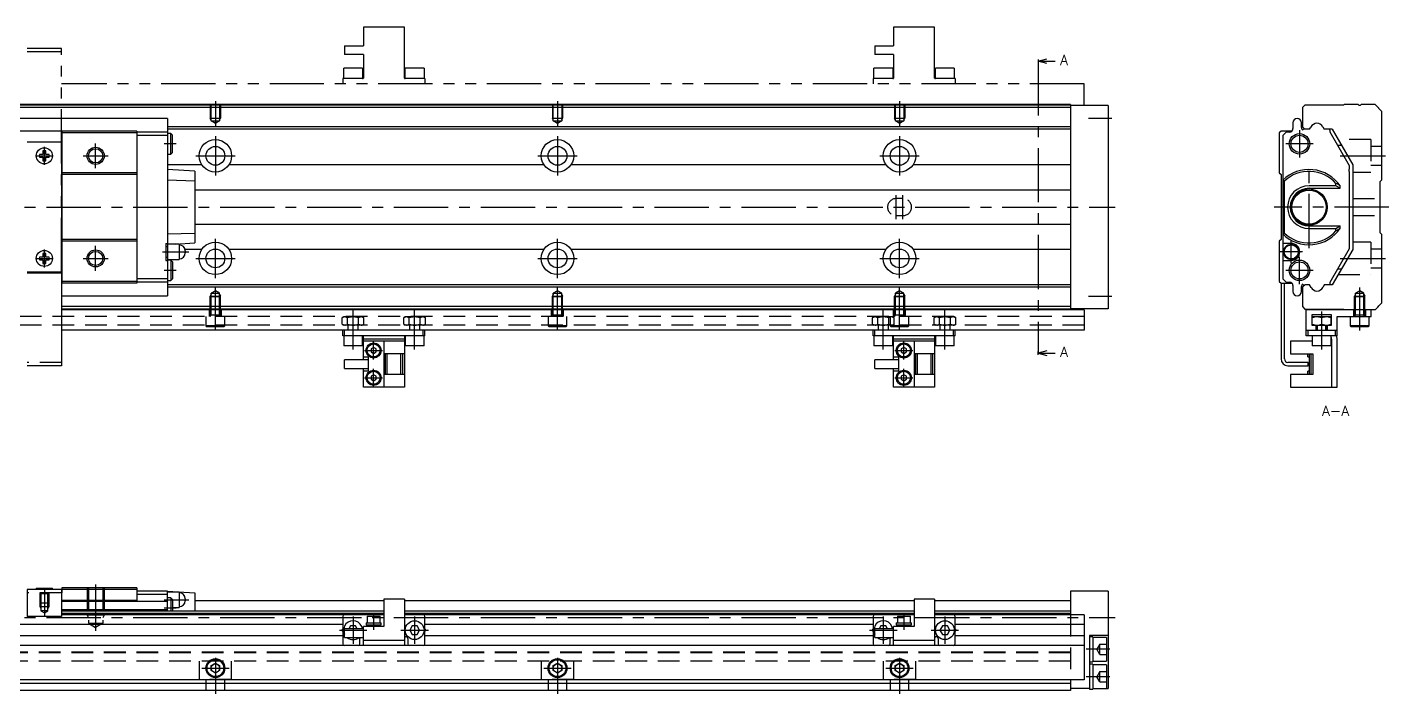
# Model space of a CAD drawing. Extents: x -2 to 644, y -8 to 204.
# Drawn here: x 246.4 to 644.4, y 9 to 203.9 of the extents above; entities that cross this region are included whole.
import ezdxf

# ---------------------------------------------------------------- set-up
doc = ezdxf.new("R2010")
doc.units = 0
doc.header["$LTSCALE"] = 0.5
for name, pattern in [('CENTER', [50.8, 31.75, -6.35, 6.35, -6.35]), ('DASHED', [19.05, 12.7, -6.35]), ('PHANTOM', [63.5, 31.75, -6.35, 6.35, -6.35, 6.35, -6.35])]:
    doc.linetypes.add(name, pattern=pattern)
for name, color, linetype in [('MSM_CENTER', 1, 'CENTER'), ('MSM_CONTINUOUS', 7, 'CONTINUOUS'), ('MSM_DASHED', 4, 'DASHED'), ('MSM_IMAGINARY', 6, 'PHANTOM'), ('MSM_NARROW', 5, 'CONTINUOUS'), ('MSM_PART_NUMBER', 7, 'CONTINUOUS')]:
    doc.layers.add(name, color=color, linetype=linetype)
doc.styles.get("Standard").update_dxf_attribs({"font": 'txt.shx', "height": 3, "bigfont": 'bigfont.shx'})

msp = doc.modelspace()

# ---------------------------------------------------------------- linework, layer by layer
at = {"layer": 'MSM_CENTER'}
for p, q in [((541.92, 193.98), (541.92, 108.62)), ((301.4, 182.3), (301.4, 174.79)), ((401.4, 182.3), (401.4, 174.79)), ((501.4, 182.3), (501.4, 174.79)), ((556.65, 177.3), (563.4, 177.3)), ((301.4, 172.05), (301.4, 160.55)), ((401.4, 172.05), (401.4, 160.55)), ((501.4, 172.05), (501.4, 160.55)), ((618.3, 173.8), (618.3, 165.8)), ((251.4, 163.68), (251.4, 168.93)), ((266.4, 162.68), (266.4, 169.93)), ((289.9, 169.8), (286.4, 169.8)), ((622.3, 169.8), (614.3, 169.8)), ((248.77, 166.3), (254.02, 166.3)), ((262.77, 166.3), (270.02, 166.3)), ((295.65, 166.3), (307.15, 166.3)), ((395.65, 166.3), (407.15, 166.3)), ((495.65, 166.3), (507.15, 166.3)), ((621.1, 139.3), (621.1, 163.3)), ((630.22, 166.3), (643.4, 166.3)), ((-2, 151.3), (564.4, 151.3)), ((500.4, 147.8), (500.4, 154.8)), ((502.4, 147.8), (502.4, 154.8)), ((644.4, 151.3), (610.9, 151.3)), ((266.4, 132.68), (266.4, 139.93)), ((301.4, 130.55), (301.4, 142.05)), ((401.4, 130.55), (401.4, 142.05)), ((501.4, 130.55), (501.4, 142.05)), ((615.9, 134.95), (615.9, 141.45)), ((248.77, 136.3), (254.02, 136.3)), ((251.4, 133.68), (251.4, 138.93)), ((262.77, 136.3), (270.02, 136.3)), ((285.9, 138.2), (293.6, 138.2)), ((295.65, 136.3), (307.15, 136.3)), ((395.65, 136.3), (407.15, 136.3)), ((495.65, 136.3), (507.15, 136.3)), ((619.15, 138.2), (612.65, 138.2)), ((618.3, 128.8), (618.3, 136.8)), ((630.22, 136.3), (643.4, 136.3)), ((289.9, 132.8), (286.4, 132.8)), ((622.3, 132.8), (614.3, 132.8)), ((301.4, 115.25), (301.4, 127.81)), ((401.4, 115.25), (401.4, 127.81)), ((501.4, 115.25), (501.4, 127.81)), ((635.9, 115.25), (635.9, 127.81)), ((556.65, 125.3), (563.4, 125.3)), ((341.65, 109.7), (341.65, 121.05)), ((359.65, 109.7), (359.65, 121.05)), ((496.65, 109.7), (496.65, 121.05)), ((514.65, 109.7), (514.65, 121.05)), ((624.8, 109.7), (624.8, 120.8)), ((347.65, 106.78), (347.65, 112.03)), ((502.65, 106.78), (502.65, 112.03)), ((345.02, 109.4), (350.27, 109.4)), ((500.02, 109.4), (505.27, 109.4)), ((347.65, 98.78), (347.65, 104.03)), ((502.65, 98.78), (502.65, 104.03)), ((345.02, 101.4), (350.27, 101.4)), ((500.02, 101.4), (505.27, 101.4)), ((266.4, 41), (266.4, 27.41)), ((251.4, 39.5), (251.4, 31.69)), ((286.4, 36.5), (293.6, 36.5)), ((286.4, 34.1), (289.9, 34.1)), ((347.65, 32.7), (347.65, 27.7)), ((502.65, 32.7), (502.65, 27.7)), ((-2, 31.3), (564.4, 31.3)), ((341.65, 31.6), (341.65, 23.6)), ((359.65, 31.6), (359.65, 23.6)), ((496.65, 31.6), (496.65, 23.6)), ((514.65, 31.6), (514.65, 23.6)), ((337.65, 27.6), (345.65, 27.6)), ((355.65, 27.6), (363.65, 27.6)), ((492.65, 27.6), (500.65, 27.6)), ((510.65, 27.6), (518.65, 27.6)), ((562.9, 22), (555.9, 22)), ((297.4, 16.5), (305.4, 16.5)), ((301.4, 19.5), (301.4, 9)), ((397.4, 16.5), (405.4, 16.5)), ((401.4, 19.5), (401.4, 9)), ((497.4, 16.5), (505.4, 16.5)), ((501.4, 19.5), (501.4, 9)), ((562.9, 14), (555.9, 14))]:
    msp.add_line(p, q, dxfattribs=at)
at = {"layer": 'MSM_CONTINUOUS'}
for p, q in [((541.92, 193.98), (544.42, 194.65)), ((541.92, 194.48), (541.92, 193.48)), ((544.42, 193.31), (541.92, 193.98)), ((541.92, 193.98), (546.92, 193.98)), ((551.4, 181.3), (151.4, 181.3)), ((551.4, 181.1), (151.4, 181.1)), ((551.4, 180.4), (151.4, 180.4)), ((551.4, 181.3), (551.4, 121.3)), ((562.4, 181), (551.4, 181)), ((562.4, 181), (562.4, 121.6)), ((619.9, 181.1), (619.2, 180.4)), ((619.2, 180.4), (619.2, 174.75)), ((631.2, 181.1), (619.9, 181.1)), ((631.4, 181.3), (631.2, 181.1)), ((635.5, 181.3), (631.4, 181.3)), ((640.4, 181.3), (636.3, 181.3)), ((642.4, 179.3), (640.4, 181.3)), ((642.4, 159.3), (642.4, 179.3)), ((287.4, 177.2), (215.4, 177.2)), ((287.4, 177.2), (287.4, 125.4)), ((616.4, 175.95), (616.4, 174.25)), ((618.9, 174.55), (618.9, 175.95)), ((278.4, 173.55), (224.4, 173.55)), ((256.5, 173.55), (256.5, 129.05)), ((278.4, 173.05), (256.5, 173.05)), ((278.4, 173.55), (278.4, 129.05)), ((287.4, 173.25), (278.4, 173.25)), ((287.4, 172.25), (278.4, 172.25)), ((551.4, 174.75), (287.4, 174.75)), ((551.4, 174.05), (287.4, 174.05)), ((288.4, 172.8), (287.4, 172.8)), ((288.9, 172.3), (288.4, 172.8)), ((288.4, 166.8), (288.4, 172.8)), ((288.9, 167.3), (288.9, 172.3)), ((612.9, 173.55), (612.4, 173.05)), ((612.4, 173.05), (612.4, 161.3)), ((616.11, 173.55), (612.9, 173.55)), ((614.4, 173.25), (613.4, 172.25)), ((613.4, 172.25), (613.4, 130.35)), ((615.4, 173.25), (614.4, 173.25)), ((619.2, 174.75), (619.9, 174.05)), ((619.85, 174.1), (619.7, 174.1)), ((621.25, 174.05), (619.9, 174.05)), ((621.25, 174.05), (621.62, 174.7)), ((625.12, 174.8), (625.55, 174.05)), ((627.9, 174.05), (625.55, 174.05)), ((627.24, 173.2), (627.24, 173.6)), ((632.9, 163.39), (627.24, 173.2)), ((627.9, 174.05), (633.9, 163.66)), ((256.4, 170.3), (246.4, 170.3)), ((251, 167.75), (251, 166.7)), ((251.8, 166.7), (251.8, 167.75)), ((256.4, 170.3), (256.4, 104.92)), ((288.4, 166.8), (288.9, 167.3)), ((630.64, 169.3), (629.49, 169.3)), ((251, 166.7), (249.95, 166.7)), ((249.95, 165.9), (251, 165.9)), ((251, 165.9), (251, 164.85)), ((252.85, 166.7), (251.8, 166.7)), ((251.8, 164.85), (251.8, 165.9)), ((251.8, 165.9), (252.85, 165.9)), ((287.4, 166.8), (288.4, 166.8)), ((297.45, 163.66), (287.4, 163.66)), ((397.45, 163.66), (305.35, 163.66)), ((497.45, 163.66), (405.35, 163.66)), ((551.4, 163.66), (505.35, 163.66)), ((632.9, 162.45), (632.9, 163.39)), ((633.9, 163.66), (633.9, 138.94)), ((278.4, 161.3), (256.5, 161.3)), ((278.4, 160.8), (256.5, 160.8)), ((295.4, 161.77), (287.4, 162.3)), ((295.4, 161.77), (295.4, 140.83)), ((612.4, 161.3), (612.9, 160.8)), ((612.9, 160.8), (612.9, 141.8)), ((632.9, 139.21), (632.9, 161.65)), ((641.9, 158.8), (642.4, 159.3)), ((295.4, 158.9), (287.4, 159.16)), ((551.4, 156.3), (295.4, 156.3)), ((613.9, 158.9), (613.4, 159.16)), ((613.9, 143.7), (613.9, 158.9)), ((628.95, 157.56), (621.1, 157.56)), ((621.1, 156.8), (630.2, 156.8)), ((628.95, 157.56), (628.95, 158.23)), ((630.2, 156.8), (628.95, 157.56)), ((630.2, 156.8), (630.2, 157.48)), ((641.9, 143.8), (641.9, 158.8)), ((287.4, 143.44), (295.4, 143.7)), ((295.4, 146.3), (551.4, 146.3)), ((613.4, 143.44), (613.9, 143.7)), ((621.1, 145.8), (630.2, 145.8)), ((621.1, 145.04), (628.95, 145.04)), ((628.95, 145.04), (630.2, 145.8)), ((628.95, 144.37), (628.95, 145.04)), ((630.2, 145.12), (630.2, 145.8)), ((642.4, 143.3), (641.9, 143.8)), ((642.4, 123.3), (642.4, 143.3)), ((278.4, 141.8), (256.5, 141.8)), ((278.4, 141.3), (256.5, 141.3)), ((286.9, 140.7), (286.9, 135.7)), ((286.9, 140.7), (287.4, 140.7)), ((287.4, 139.7), (286.9, 139.7)), ((290.85, 140.45), (287.4, 140.45)), ((289.66, 140.45), (295.4, 140.83)), ((290.85, 140.45), (290.85, 135.95)), ((612.9, 141.8), (612.4, 141.3)), ((612.4, 141.3), (612.4, 129.55)), ((615.9, 140.7), (613.4, 140.7)), ((251, 136.7), (249.95, 136.7)), ((249.95, 135.9), (251, 135.9)), ((251, 137.75), (251, 136.7)), ((251, 135.9), (251, 134.85)), ((251.8, 136.7), (251.8, 137.75)), ((252.85, 136.7), (251.8, 136.7)), ((251.8, 135.9), (252.85, 135.9)), ((251.8, 134.85), (251.8, 135.9)), ((286.9, 136.7), (287.4, 136.7)), ((286.9, 135.7), (287.4, 135.7)), ((287.4, 135.95), (290.85, 135.95)), ((288.4, 135.8), (287.4, 135.8)), ((288.4, 135.8), (288.4, 129.8)), ((288.9, 135.3), (288.4, 135.8)), ((297.45, 138.94), (292.54, 138.94)), ((292.6, 138.5), (292.6, 137.9)), ((397.45, 138.94), (305.35, 138.94)), ((497.45, 138.94), (405.35, 138.94)), ((551.4, 138.94), (505.35, 138.94)), ((613.4, 135.7), (615.9, 135.7)), ((627.24, 129.4), (632.9, 139.21)), ((633.9, 138.94), (627.9, 128.55)), ((288.9, 135.3), (288.9, 130.3)), ((629.49, 133.3), (630.64, 133.3)), ((278.4, 129.05), (256.4, 129.05)), ((278.4, 129.55), (256.5, 129.55)), ((287.4, 130.35), (278.4, 130.35)), ((287.4, 129.35), (278.4, 129.35)), ((287.4, 129.8), (288.4, 129.8)), ((551.4, 128.55), (287.4, 128.55)), ((551.4, 127.85), (287.4, 127.85)), ((288.4, 129.8), (288.9, 130.3)), ((612.4, 129.55), (612.9, 129.05)), ((612.9, 129.05), (616.11, 129.05)), ((612.9, 129.05), (612.9, 106.9)), ((613.4, 130.35), (614.4, 129.35)), ((613.9, 106.9), (613.9, 129.05)), ((614.4, 129.35), (615.4, 129.35)), ((616.4, 128.35), (616.4, 126.65)), ((618.9, 126.65), (618.9, 128.05)), ((619.9, 128.55), (619.2, 127.85)), ((619.2, 127.85), (619.2, 122.2)), ((619.7, 128.5), (619.85, 128.5)), ((621.25, 128.55), (619.9, 128.55)), ((621.68, 127.8), (621.25, 128.55)), ((625.55, 128.55), (625.18, 127.9)), ((627.9, 128.55), (625.55, 128.55)), ((627.24, 129), (627.24, 129.4)), ((256.4, 125.4), (287.4, 125.4)), ((551.4, 122.2), (256.4, 122.2)), ((551.4, 121.5), (256.4, 121.5)), ((555.4, 121.3), (256.4, 121.3)), ((562.4, 121.6), (551.4, 121.6)), ((555.4, 121.3), (555.4, 115.3)), ((619.2, 122.2), (619.9, 121.5)), ((619.9, 121.5), (631.2, 121.5)), ((640.4, 121.3), (620.3, 121.3)), ((620.3, 113.7), (620.3, 121.3)), ((627.65, 119.8), (621.95, 119.8)), ((621.95, 119.8), (621.95, 116.8)), ((627.65, 116.8), (627.65, 119.8)), ((631.2, 121.5), (631.4, 121.3)), ((639.3, 119.3), (639.3, 121.3)), ((640.4, 121.3), (642.4, 123.3)), ((621.95, 116.8), (627.65, 116.8)), ((627.55, 119.2), (622.05, 119.2)), ((622.05, 116.8), (622.05, 119.2)), ((622.05, 117.05), (623.42, 116.8)), ((623.1, 116.8), (623.1, 115.3)), ((623.3, 116.8), (623.3, 115.3)), ((624.8, 118.95), (623.42, 119.2)), ((624.8, 117.05), (624.8, 118.95)), ((624.8, 117.05), (626.17, 116.8)), ((627.55, 118.95), (626.17, 119.2)), ((626.3, 115.3), (626.3, 116.8)), ((626.5, 115.3), (626.5, 116.8)), ((627.55, 116.8), (627.55, 119.2)), ((629.3, 119.3), (639.3, 119.3)), ((629.3, 113.7), (629.3, 119.3)), ((633.15, 119.3), (633.15, 116.6)), ((633.15, 116.6), (633.45, 116.3)), ((638.65, 116.6), (633.15, 116.6)), ((638.35, 116.3), (633.45, 116.3)), ((638.35, 116.3), (638.65, 116.6)), ((638.65, 116.6), (638.65, 119.3)), ((555.4, 115.3), (256.4, 115.3)), ((338.65, 113.7), (338.65, 115.3)), ((362.65, 113.7), (338.65, 113.7)), ((338.9, 113.7), (338.9, 110.7)), ((339.15, 113.7), (339.15, 115.3)), ((344.4, 110.7), (344.4, 113.7)), ((344.65, 106.65), (344.65, 113.57)), ((356.65, 112.7), (344.65, 112.7)), ((356.65, 112.1), (344.65, 112.1)), ((350.65, 112.1), (350.65, 98.7)), ((356.65, 113.57), (356.65, 98.7)), ((356.9, 113.7), (356.9, 110.7)), ((362.15, 113.7), (362.15, 115.3)), ((362.4, 110.7), (362.4, 113.7)), ((362.65, 113.7), (362.65, 115.3)), ((493.65, 113.7), (493.65, 115.3)), ((517.65, 113.7), (493.65, 113.7)), ((493.9, 113.7), (493.9, 110.7)), ((494.15, 113.7), (494.15, 115.3)), ((499.4, 110.7), (499.4, 113.7)), ((499.65, 106.65), (499.65, 113.57)), ((511.65, 112.7), (499.65, 112.7)), ((511.65, 112.1), (499.65, 112.1)), ((505.65, 112.1), (505.65, 98.7)), ((511.65, 113.57), (511.65, 98.7)), ((511.9, 113.7), (511.9, 110.7)), ((517.15, 113.7), (517.15, 115.3)), ((517.4, 110.7), (517.4, 113.7)), ((517.65, 113.7), (517.65, 115.3)), ((615.7, 112.1), (615.7, 108.4)), ((622.05, 112.1), (615.7, 112.1)), ((620.3, 115.3), (629.3, 115.3)), ((629.3, 113.7), (620.3, 113.7)), ((620.8, 113.7), (620.8, 115.3)), ((622.05, 113.7), (622.05, 110.7)), ((627.55, 110.7), (627.55, 113.7)), ((627.7, 112.1), (627.55, 112.1)), ((627.7, 112.7), (627.7, 98.7)), ((628.8, 113.7), (628.8, 115.3)), ((629.3, 98.7), (629.3, 112.7)), ((344.4, 110.7), (338.9, 110.7)), ((347.65, 110.27), (346.9, 109.83)), ((346.9, 109.83), (346.9, 108.97)), ((346.9, 108.97), (347.65, 108.53)), ((348.4, 109.83), (347.65, 110.27)), ((347.65, 108.53), (348.4, 108.97)), ((348.4, 108.97), (348.4, 109.83)), ((356.65, 108.4), (350.65, 108.4)), ((351.15, 102.4), (351.15, 108.4)), ((351.65, 102.4), (351.65, 108.4)), ((355.65, 102.4), (355.65, 108.4)), ((356.15, 102.4), (356.15, 108.4)), ((362.4, 110.7), (356.9, 110.7)), ((499.4, 110.7), (493.9, 110.7)), ((502.65, 110.27), (501.9, 109.83)), ((501.9, 109.83), (501.9, 108.97)), ((501.9, 108.97), (502.65, 108.53)), ((503.4, 109.83), (502.65, 110.27)), ((502.65, 108.53), (503.4, 108.97)), ((503.4, 108.97), (503.4, 109.83)), ((511.65, 108.4), (505.65, 108.4)), ((506.15, 102.4), (506.15, 108.4)), ((506.65, 102.4), (506.65, 108.4)), ((510.65, 102.4), (510.65, 108.4)), ((511.15, 102.4), (511.15, 108.4)), ((517.4, 110.7), (511.9, 110.7)), ((544.42, 109.29), (541.92, 108.62)), ((541.92, 108.12), (541.92, 109.12)), ((541.92, 108.62), (544.42, 107.95)), ((541.92, 108.62), (546.92, 108.62)), ((615.7, 108.4), (622.2, 108.4)), ((620.7, 107.5), (620.7, 108.4)), ((620.7, 107.5), (621.2, 107.5)), ((621.2, 102.4), (621.2, 108.4)), ((621.7, 102.4), (621.7, 108.4)), ((627.55, 110.7), (622.05, 110.7)), ((622.2, 108.4), (622.2, 102.4)), ((256.4, 104.9), (246.4, 104.9)), ((346.15, 106.65), (339.15, 106.65)), ((339.15, 104.15), (339.15, 106.65)), ((339.15, 104.15), (346.15, 104.15)), ((346.15, 107.4), (344.65, 107.4)), ((344.65, 98.7), (344.65, 104.15)), ((346.15, 103.4), (346.15, 107.4)), ((501.15, 106.65), (494.15, 106.65)), ((494.15, 104.15), (494.15, 106.65)), ((494.15, 104.15), (501.15, 104.15)), ((501.15, 107.4), (499.65, 107.4)), ((499.65, 98.7), (499.65, 104.15)), ((501.15, 103.4), (501.15, 107.4)), ((620.8, 105.9), (614.9, 105.9)), ((614.9, 104.9), (620.8, 104.9)), ((620.8, 104.9), (620.8, 105.9)), ((344.65, 103.4), (346.15, 103.4)), ((347.65, 102.27), (346.9, 101.83)), ((346.9, 101.83), (346.9, 100.97)), ((346.9, 100.97), (347.65, 100.53)), ((348.4, 101.83), (347.65, 102.27)), ((347.65, 100.53), (348.4, 100.97)), ((348.4, 100.97), (348.4, 101.83)), ((356.65, 102.4), (350.65, 102.4)), ((499.65, 103.4), (501.15, 103.4)), ((502.65, 102.27), (501.9, 101.83)), ((501.9, 101.83), (501.9, 100.97)), ((501.9, 100.97), (502.65, 100.53)), ((503.4, 101.83), (502.65, 102.27)), ((502.65, 100.53), (503.4, 100.97)), ((503.4, 100.97), (503.4, 101.83)), ((511.65, 102.4), (505.65, 102.4)), ((615.7, 102.4), (615.7, 98.7)), ((622.2, 102.4), (615.7, 102.4)), ((621.2, 103.3), (620.7, 103.3)), ((620.7, 102.4), (620.7, 103.3)), ((356.65, 98.7), (344.65, 98.7)), ((511.65, 98.7), (499.65, 98.7)), ((615.7, 98.7), (629.3, 98.7)), ((249.05, 39.9), (249.05, 39.5)), ((249.05, 39.9), (253.75, 39.9)), ((253.75, 39.5), (253.75, 39.9)), ((278.4, 40), (256.5, 40)), ((256.5, 40), (256.5, 38.5)), ((278.4, 40), (278.4, 36.29)), ((256.4, 39.5), (246.4, 39.5)), ((246.4, 39.5), (246.4, 31.6)), ((256.4, 39.5), (256.4, 31.6)), ((256.5, 38.5), (256.4, 38.5)), ((278.4, 36.29), (256.4, 36.29)), ((287.4, 36), (256.4, 36)), ((278.4, 39.5), (256.5, 39.5)), ((287.4, 39), (278.4, 39)), ((287.4, 38), (278.4, 38)), ((287.4, 39), (295.4, 38.5)), ((287.4, 33.2), (287.4, 39)), ((290.85, 38.75), (287.4, 38.75)), ((288.4, 37.1), (287.4, 37.1)), ((288.9, 36.6), (288.4, 37.1)), ((288.4, 37.1), (288.4, 33.2)), ((288.9, 36.6), (288.9, 33.2)), ((290.85, 38.75), (290.85, 34.25)), ((292.6, 36.8), (292.6, 36.2)), ((295.4, 38.5), (295.4, 33.2)), ((295.4, 36.3), (350.65, 36.3)), ((350.65, 36.7), (350.65, 28.7)), ((356.65, 36.7), (350.65, 36.7)), ((356.65, 36.7), (356.65, 23.1)), ((356.65, 36.3), (505.65, 36.3)), ((511.65, 36.7), (505.65, 36.7)), ((505.65, 36.7), (505.65, 28.7)), ((511.65, 36.7), (511.65, 23.1)), ((511.65, 36.3), (551.4, 36.3)), ((562.4, 39), (551.4, 39)), ((551.4, 39), (551.4, 32.1)), ((562.4, 39), (562.4, 10.5)), ((287.4, 33.5), (256.4, 33.5)), ((350.65, 33.2), (256.4, 33.2)), ((350.65, 32.5), (256.4, 32.5)), ((350.65, 32.1), (256.4, 32.1)), ((288.9, 34.25), (290.85, 34.25)), ((505.65, 33.2), (356.65, 33.2)), ((505.65, 32.5), (356.65, 32.5)), ((505.65, 32.1), (356.65, 32.1)), ((551.4, 33.2), (511.65, 33.2)), ((551.4, 32.5), (511.65, 32.5)), ((555.4, 32.1), (511.65, 32.1)), ((555.4, 32.1), (555.4, 13.1)), ((338.65, 29.3), (207.65, 29.3)), ((256.4, 31.6), (246.4, 31.6)), ((338.47, 27.6), (338.65, 27.9)), ((338.65, 31.6), (338.65, 23.6)), ((344.65, 27.95), (339.15, 27.95)), ((339.15, 25.45), (339.15, 27.95)), ((340.93, 28.85), (340.41, 27.95)), ((342.37, 28.85), (340.93, 28.85)), ((342.89, 27.95), (342.37, 28.85)), ((350.65, 28.7), (344.65, 28.7)), ((344.65, 23.1), (344.65, 28.7)), ((345.45, 29.7), (345.45, 29.2)), ((345.45, 29.7), (349.85, 29.7)), ((345.45, 29.2), (349.85, 29.2)), ((345.65, 29.2), (345.65, 28.7)), ((345.75, 31.7), (345.75, 29.7)), ((345.75, 31.7), (349.55, 31.7)), ((349.55, 29.7), (349.55, 31.7)), ((349.65, 28.7), (349.65, 29.2)), ((349.85, 29.2), (349.85, 29.7)), ((358.93, 28.85), (358.21, 27.6)), ((360.37, 28.85), (358.93, 28.85)), ((361.09, 27.6), (360.37, 28.85)), ((362.65, 23.6), (362.65, 31.6)), ((493.65, 29.3), (362.65, 29.3)), ((362.65, 27.9), (362.83, 27.6)), ((493.47, 27.6), (493.65, 27.9)), ((493.65, 31.6), (493.65, 23.6)), ((499.65, 27.95), (494.15, 27.95)), ((494.15, 25.45), (494.15, 27.95)), ((495.93, 28.85), (495.41, 27.95)), ((497.37, 28.85), (495.93, 28.85)), ((497.89, 27.95), (497.37, 28.85)), ((505.65, 28.7), (499.65, 28.7)), ((499.65, 23.1), (499.65, 28.7)), ((500.45, 29.7), (500.45, 29.2)), ((500.45, 29.7), (504.85, 29.7)), ((500.45, 29.2), (504.85, 29.2)), ((500.65, 29.2), (500.65, 28.7)), ((500.75, 31.7), (500.75, 29.7)), ((500.75, 31.7), (504.55, 31.7)), ((504.55, 29.7), (504.55, 31.7)), ((504.65, 28.7), (504.65, 29.2)), ((504.85, 29.2), (504.85, 29.7)), ((513.93, 28.85), (513.21, 27.6)), ((515.37, 28.85), (513.93, 28.85)), ((516.09, 27.6), (515.37, 28.85)), ((517.65, 23.6), (517.65, 31.6)), ((555.4, 29.3), (517.65, 29.3)), ((517.65, 27.9), (517.83, 27.6)), ((338.65, 25.9), (207.65, 25.9)), ((338.65, 27.3), (338.47, 27.6)), ((339.15, 25.45), (344.65, 25.45)), ((343.65, 23.6), (343.65, 25.2)), ((344.65, 24.7), (356.65, 24.7)), ((356.65, 25.7), (357.15, 25.7)), ((357.65, 25.2), (357.65, 23.6)), ((358.21, 27.6), (358.93, 26.35)), ((358.93, 26.35), (360.37, 26.35)), ((360.37, 26.35), (361.09, 27.6)), ((362.83, 27.6), (362.61, 27.22)), ((493.65, 25.9), (362.65, 25.9)), ((493.65, 27.3), (493.47, 27.6)), ((494.15, 25.45), (499.65, 25.45)), ((498.65, 23.6), (498.65, 25.2)), ((499.65, 24.7), (511.65, 24.7)), ((511.65, 25.7), (512.15, 25.7)), ((512.65, 25.2), (512.65, 23.6)), ((513.21, 27.6), (513.93, 26.35)), ((513.93, 26.35), (515.37, 26.35)), ((515.37, 26.35), (516.09, 27.6)), ((517.83, 27.6), (517.61, 27.22)), ((555.4, 25.9), (517.65, 25.9)), ((562.4, 26), (556.9, 26)), ((556.9, 26), (556.9, 10.35)), ((557.9, 25.65), (556.9, 25.65)), ((557.9, 25.65), (557.9, 18.35)), ((561.9, 25.5), (557.9, 25.5)), ((561.9, 25.5), (561.9, 18.5)), ((555.4, 23.1), (147.4, 23.1)), ((300.15, 17.22), (301.4, 17.94)), ((300.15, 15.78), (300.15, 17.22)), ((301.4, 17.94), (302.65, 17.22)), ((302.65, 17.22), (302.65, 15.78)), ((400.15, 17.22), (401.4, 17.94)), ((400.15, 15.78), (400.15, 17.22)), ((401.4, 17.94), (402.65, 17.22)), ((402.65, 17.22), (402.65, 15.78)), ((500.15, 17.22), (501.4, 17.94)), ((500.15, 15.78), (500.15, 17.22)), ((501.4, 17.94), (502.65, 17.22)), ((502.65, 17.22), (502.65, 15.78)), ((556.9, 18.35), (557.9, 18.35)), ((557.9, 17.65), (556.9, 17.65)), ((557.9, 18.5), (561.9, 18.5)), ((557.9, 17.65), (557.9, 10.35)), ((561.9, 17.5), (557.9, 17.5)), ((561.9, 17.5), (561.9, 10.5)), ((555.4, 13.1), (147.4, 13.1)), ((551.4, 12), (151.4, 12)), ((301.4, 15.06), (300.15, 15.78)), ((302.65, 15.78), (301.4, 15.06)), ((401.4, 15.06), (400.15, 15.78)), ((402.65, 15.78), (401.4, 15.06)), ((501.4, 15.06), (500.15, 15.78)), ((502.65, 15.78), (501.4, 15.06)), ((551.4, 13.1), (551.4, 10)), ((551.4, 10), (151.4, 10)), ((556.9, 10.5), (551.4, 10.5)), ((556.9, 10.35), (557.9, 10.35)), ((557.9, 10.5), (562.4, 10.5))]:
    msp.add_line(p, q, dxfattribs=at)
for centre, radius in [((618.3, 169.8), 3), ((618.3, 169.8), 2.5), ((251.4, 166.3), 2.35), ((266.4, 166.3), 2.07), ((301.4, 166.3), 4.75), ((301.4, 166.3), 2.75), ((401.4, 166.3), 4.75), ((401.4, 166.3), 2.75), ((501.4, 166.3), 4.75), ((501.4, 166.3), 2.75), ((621.1, 151.3), 5.3), ((621.1, 151.3), 5), ((301.4, 136.3), 4.75), ((401.4, 136.3), 4.75), ((501.4, 136.3), 4.75), ((615.9, 138.2), 2.25), ((615.9, 138.2), 2.05), ((251.4, 136.3), 2.35), ((266.4, 136.3), 2.07), ((301.4, 136.3), 2.75), ((401.4, 136.3), 2.75), ((501.4, 136.3), 2.75), ((618.3, 132.8), 3), ((618.3, 132.8), 2.5), ((347.65, 109.4), 2.2), ((502.65, 109.4), 2.2), ((347.65, 109.4), 1.9), ((502.65, 109.4), 1.9), ((347.65, 101.4), 2.2), ((502.65, 101.4), 2.2), ((347.65, 101.4), 1.9), ((502.65, 101.4), 1.9), ((359.65, 27.6), 2.75), ((514.65, 27.6), 2.75), ((301.4, 16.5), 2.75), ((301.4, 16.5), 2.45), ((301.4, 16.5), 1.25), ((401.4, 16.5), 2.75), ((401.4, 16.5), 2.45), ((401.4, 16.5), 1.25), ((501.4, 16.5), 2.75), ((501.4, 16.5), 2.45), ((501.4, 16.5), 1.25)]:
    msp.add_circle(centre, radius, dxfattribs=at)
for centre, radius, start, end in [((635.9, 181.6), 0.5, 216.8699, 323.1301), ((639.9, 179), 2, 36.8699, 53.1301), ((617.65, 175.95), 1.25, 0, 180), ((623.55, 173.65), 2.2, 93.981, 151.4552), ((623.25, 173.65), 2.2, 31.4553, 86.019), ((615.4, 174.25), 1, 270, 0), ((619.9, 174.55), 1, 180, 228.766), ((619.7, 173.6), 0.5, 90, 156.6746), ((626.74, 173.6), 0.5, 0, 64.1915), ((251.4, 166.3), 1.5, 74.534, 105.466), ((251.4, 166.3), 1.5, 164.534, 195.466), ((251.4, 166.3), 1.5, 254.534, 285.466), ((251.4, 166.3), 1.5, 344.534, 15.466), ((621.1, 151.3), 11, 34.1804, 134.427), ((621.1, 151.3), 10.47, 41.4448, 133.4287), ((633.2, 162.05), 0.5, 126.8699, 233.1301), ((621.1, 151.3), 6.26, 90, 270), ((621.1, 151.3), 5.5, 90, 270), ((625.05, 150.3), 8.84, 54.3755, 63.8517), ((621.1, 151.3), 11, 225.573, 325.8196), ((621.1, 151.3), 10.47, 226.5713, 318.5552), ((625.05, 152.3), 8.83, 296.1475, 305.6253), ((290.85, 138.5), 1.75, 0, 90), ((615.9, 138.2), 2.5, 270, 90), ((251.4, 136.3), 1.5, 164.534, 195.466), ((251.4, 136.3), 1.5, 74.534, 105.466), ((251.4, 136.3), 1.5, 344.534, 15.466), ((290.85, 137.9), 1.75, 270, 0), ((251.4, 136.3), 1.5, 254.534, 285.466), ((615.4, 128.35), 1, 0, 90), ((619.9, 128.05), 1, 131.234, 180), ((619.7, 129), 0.5, 203.3254, 270), ((623.55, 128.95), 2.2, 211.4553, 266.019), ((623.25, 128.95), 2.2, 273.981, 331.4552), ((626.74, 129), 0.5, 295.8754, 0), ((617.65, 126.65), 1.25, 180, 0), ((639.9, 123.6), 2, 306.8699, 323.1301), ((623.61, 114.17), 5.03, 92.1474, 108.1088), ((623.26, 121.72), 4.93, 271.9773, 288.2788), ((626.42, 113.83), 5.37, 92.6597, 107.5964), ((626.09, 121.27), 4.47, 271.1335, 289.1226), ((344.43, 113.22), 0.474, 75.8416, 93.5777), ((344.54, 113.57), 0.114, 359.2421, 85.1843), ((356.76, 113.57), 0.114, 128.9711, 180.0605), ((356.87, 113.29), 0.411, 86.4451, 116.3724), ((499.43, 113.22), 0.474, 75.8416, 93.5777), ((499.54, 113.57), 0.114, 359.2421, 85.1843), ((511.76, 113.57), 0.114, 128.9711, 180.0605), ((511.87, 113.29), 0.411, 86.4451, 116.3724), ((626.7, 112.7), 1, 0, 31.7883), ((626.7, 112.7), 2.6, 0, 22.6199), ((614.9, 106.9), 2, 180, 270), ((614.9, 106.9), 1, 180, 270), ((290.85, 36.8), 1.75, 0, 90), ((290.85, 36.2), 1.75, 270, 0), ((339.15, 31.6), 0.5, 90, 180), ((362.15, 31.6), 0.5, 0, 90), ((494.15, 31.6), 0.5, 90, 180), ((517.15, 31.6), 0.5, 0, 90), ((341.65, 27.6), 2.75, 7.312, 204.62), ((496.65, 27.6), 2.75, 7.312, 204.62), ((341.65, 27.6), 2.75, 231.4273, 308.5727), ((344.15, 25.2), 0.5, 150, 180), ((344.22, 25.21), 0.429, 358.6925, 34.0177), ((357.15, 25.2), 0.501, 90.0618, 179.9383), ((357.15, 25.2), 0.5, 0, 90), ((496.65, 27.6), 2.75, 231.4273, 308.5727), ((499.15, 25.2), 0.5, 150, 180), ((499.22, 25.21), 0.429, 358.6925, 34.0177), ((512.15, 25.2), 0.501, 90.0618, 179.9383), ((512.15, 25.2), 0.5, 0, 90), ((339.15, 23.6), 0.5, 180, 270), ((343.15, 23.6), 0.5, 270, 0), ((358.15, 23.6), 0.5, 180, 270), ((362.15, 23.6), 0.5, 270, 360), ((494.15, 23.6), 0.5, 180, 270), ((498.15, 23.6), 0.5, 270, 0), ((513.15, 23.6), 0.5, 180, 270), ((517.15, 23.6), 0.5, 270, 360)]:
    msp.add_arc(centre, radius, start, end, dxfattribs=at)
at = {"layer": 'MSM_DASHED'}
for p, q in [((299.9, 181.3), (299.9, 177.3)), ((300.17, 176.5), (300.17, 181.3)), ((302.63, 181.3), (302.63, 176.5)), ((302.9, 181.3), (302.9, 177.3)), ((399.9, 181.3), (399.9, 177.3)), ((400.17, 176.5), (400.17, 181.3)), ((402.63, 181.3), (402.63, 176.5)), ((402.9, 181.3), (402.9, 177.3)), ((499.9, 181.3), (499.9, 177.3)), ((500.17, 176.5), (500.17, 181.3)), ((502.63, 181.3), (502.63, 176.5)), ((502.9, 181.3), (502.9, 177.3)), ((300.17, 176.83), (299.9, 177.3)), ((299.9, 177.3), (302.9, 177.3)), ((300.17, 176.5), (302.63, 176.5)), ((301.4, 175.79), (300.17, 176.5)), ((302.63, 176.5), (301.4, 175.79)), ((302.63, 176.83), (302.9, 177.3)), ((400.17, 176.83), (399.9, 177.3)), ((399.9, 177.3), (402.9, 177.3)), ((400.17, 176.5), (402.63, 176.5)), ((401.4, 175.79), (400.17, 176.5)), ((402.63, 176.5), (401.4, 175.79)), ((402.63, 176.83), (402.9, 177.3)), ((500.17, 176.83), (499.9, 177.3)), ((499.9, 177.3), (502.9, 177.3)), ((500.17, 176.5), (502.63, 176.5)), ((501.4, 175.79), (500.17, 176.5)), ((502.63, 176.5), (501.4, 175.79)), ((502.63, 176.83), (502.9, 177.3)), ((639.2, 171.05), (629.63, 171.05)), ((639.2, 171.05), (639.2, 161.55)), ((642.4, 169.05), (639.2, 169.05)), ((639.2, 163.55), (642.4, 163.55)), ((633.9, 161.55), (639.2, 161.55)), ((502.4, 153.8), (500.4, 153.8)), ((633.9, 153.8), (641.9, 153.8)), ((500.4, 148.8), (502.4, 148.8)), ((633.9, 148.8), (641.9, 148.8)), ((639.2, 141.05), (633.9, 141.05)), ((639.2, 141.05), (639.2, 131.55)), ((642.4, 139.05), (639.2, 139.05)), ((629.63, 131.55), (639.2, 131.55)), ((639.2, 133.55), (642.4, 133.55)), ((300.17, 125.77), (299.9, 125.3)), ((299.9, 125.3), (302.9, 125.3)), ((299.9, 125.03), (300.17, 125.3)), ((299.9, 119.3), (299.9, 125.3)), ((302.9, 125.03), (299.9, 125.03)), ((301.4, 126.81), (300.17, 126.1)), ((300.17, 126.1), (302.63, 126.1)), ((300.17, 119.77), (300.17, 126.1)), ((302.63, 126.1), (301.4, 126.81)), ((302.63, 119.77), (302.63, 126.1)), ((302.63, 125.77), (302.9, 125.3)), ((302.9, 125.03), (302.63, 125.3)), ((302.9, 119.3), (302.9, 125.3)), ((400.17, 125.77), (399.9, 125.3)), ((399.9, 125.3), (402.9, 125.3)), ((399.9, 125.03), (400.17, 125.3)), ((399.9, 119.3), (399.9, 125.3)), ((402.9, 125.03), (399.9, 125.03)), ((401.4, 126.81), (400.17, 126.1)), ((400.17, 126.1), (402.63, 126.1)), ((400.17, 119.77), (400.17, 126.1)), ((402.63, 126.1), (401.4, 126.81)), ((402.63, 119.77), (402.63, 126.1)), ((402.63, 125.77), (402.9, 125.3)), ((402.9, 125.03), (402.63, 125.3)), ((402.9, 119.3), (402.9, 125.3)), ((500.17, 125.77), (499.9, 125.3)), ((499.9, 125.3), (502.9, 125.3)), ((499.9, 125.03), (500.17, 125.3)), ((499.9, 119.3), (499.9, 125.3)), ((502.9, 125.03), (499.9, 125.03)), ((501.4, 126.81), (500.17, 126.1)), ((500.17, 126.1), (502.63, 126.1)), ((500.17, 119.77), (500.17, 126.1)), ((502.63, 126.1), (501.4, 126.81)), ((502.63, 119.77), (502.63, 126.1)), ((502.63, 125.77), (502.9, 125.3)), ((502.9, 125.03), (502.63, 125.3)), ((502.9, 119.3), (502.9, 125.3)), ((634.67, 125.77), (634.4, 125.3)), ((634.4, 119.3), (634.4, 125.3)), ((634.4, 125.3), (637.4, 125.3)), ((634.4, 125.03), (634.67, 125.3)), ((637.4, 125.03), (634.4, 125.03)), ((635.9, 126.81), (634.67, 126.1)), ((634.67, 119.77), (634.67, 126.1)), ((634.67, 126.1), (637.13, 126.1)), ((637.13, 126.1), (635.9, 126.81)), ((637.13, 119.77), (637.13, 126.1)), ((637.13, 125.77), (637.4, 125.3)), ((637.4, 125.03), (637.13, 125.3)), ((637.4, 119.3), (637.4, 125.3)), ((299.65, 119.3), (299.65, 121.3)), ((299.9, 119.3), (300.17, 119.77)), ((299.9, 119.77), (302.9, 119.77)), ((302.9, 119.3), (302.63, 119.77)), ((303.15, 119.3), (303.15, 121.3)), ((399.65, 119.3), (399.65, 121.3)), ((399.9, 119.3), (400.17, 119.77)), ((399.9, 119.77), (402.9, 119.77)), ((402.9, 119.3), (402.63, 119.77)), ((403.15, 119.3), (403.15, 121.3)), ((499.65, 119.3), (499.65, 121.3)), ((499.9, 119.3), (500.17, 119.77)), ((499.9, 119.77), (502.9, 119.77)), ((502.9, 119.3), (502.63, 119.77)), ((503.15, 119.3), (503.15, 121.3)), ((634.15, 119.3), (634.15, 121.3)), ((634.4, 119.77), (637.4, 119.77)), ((634.4, 119.3), (634.67, 119.77)), ((637.4, 119.3), (637.13, 119.77)), ((637.65, 119.3), (637.65, 121.3)), ((555.4, 119.3), (147.4, 119.3)), ((555.4, 116.8), (147.4, 116.8)), ((298.65, 119.3), (298.65, 116.6)), ((298.65, 116.6), (298.95, 116.3)), ((304.15, 116.6), (298.65, 116.6)), ((303.85, 116.3), (298.95, 116.3)), ((303.85, 116.3), (304.15, 116.6)), ((304.15, 116.6), (304.15, 119.3)), ((338.9, 119.2), (338.47, 118.95)), ((338.47, 117.05), (338.47, 118.95)), ((338.47, 117.05), (338.9, 116.8)), ((338.47, 117.05), (339.27, 116.8)), ((344.4, 119.2), (338.9, 119.2)), ((344.4, 116.8), (338.9, 116.8)), ((340.06, 118.95), (339.27, 119.2)), ((340.06, 117.05), (340.06, 118.95)), ((340.15, 116.8), (340.15, 115.3)), ((343.15, 115.3), (343.15, 116.8)), ((343.24, 117.05), (343.24, 118.95)), ((343.24, 117.05), (344.03, 116.8)), ((344.83, 118.95), (344.03, 119.2)), ((344.83, 118.95), (344.4, 119.2)), ((344.4, 116.8), (344.83, 117.05)), ((344.83, 117.05), (344.83, 118.95)), ((356.9, 119.2), (356.47, 118.95)), ((356.47, 117.05), (356.47, 118.95)), ((356.47, 117.05), (356.9, 116.8)), ((356.47, 117.05), (357.27, 116.8)), ((362.4, 119.2), (356.9, 119.2)), ((362.4, 116.8), (356.9, 116.8)), ((358.06, 118.95), (357.27, 119.2)), ((358.06, 117.05), (358.06, 118.95)), ((358.15, 116.8), (358.15, 115.3)), ((361.15, 115.3), (361.15, 116.8)), ((361.24, 117.05), (361.24, 118.95)), ((361.24, 117.05), (362.03, 116.8)), ((362.83, 118.95), (362.03, 119.2)), ((362.83, 118.95), (362.4, 119.2)), ((362.4, 116.8), (362.83, 117.05)), ((362.83, 117.05), (362.83, 118.95)), ((398.65, 119.3), (398.65, 116.6)), ((398.65, 116.6), (398.95, 116.3)), ((404.15, 116.6), (398.65, 116.6)), ((403.85, 116.3), (398.95, 116.3)), ((403.85, 116.3), (404.15, 116.6)), ((404.15, 116.6), (404.15, 119.3)), ((493.9, 119.2), (493.47, 118.95)), ((493.47, 117.04), (493.47, 118.95)), ((493.47, 117.04), (493.9, 116.8)), ((493.47, 117.04), (494.27, 116.8)), ((499.4, 119.2), (493.9, 119.2)), ((499.4, 116.8), (493.9, 116.8)), ((495.06, 118.95), (494.27, 119.2)), ((495.06, 117.04), (495.06, 118.95)), ((495.15, 116.8), (495.15, 115.3)), ((498.15, 115.3), (498.15, 116.8)), ((498.24, 117.04), (498.24, 118.95)), ((498.24, 117.04), (499.03, 116.8)), ((498.65, 119.3), (498.65, 116.6)), ((498.65, 116.6), (498.95, 116.3)), ((504.15, 116.6), (498.65, 116.6)), ((503.85, 116.3), (498.95, 116.3)), ((499.83, 118.95), (499.03, 119.2)), ((499.83, 118.95), (499.4, 119.2)), ((499.4, 116.8), (499.83, 117.04)), ((499.83, 117.04), (499.83, 118.95)), ((503.85, 116.3), (504.15, 116.6)), ((504.15, 116.6), (504.15, 119.3)), ((511.9, 119.2), (511.47, 118.95)), ((511.47, 117.04), (511.47, 118.95)), ((511.47, 117.04), (511.9, 116.8)), ((511.47, 117.04), (512.27, 116.8)), ((517.4, 119.2), (511.9, 119.2)), ((517.4, 116.8), (511.9, 116.8)), ((513.06, 118.95), (512.27, 119.2)), ((513.06, 117.04), (513.06, 118.95)), ((513.15, 116.8), (513.15, 115.3)), ((516.15, 115.3), (516.15, 116.8)), ((516.24, 117.04), (516.24, 118.95)), ((516.24, 117.04), (517.03, 116.8)), ((517.83, 118.95), (517.03, 119.2)), ((517.83, 118.95), (517.4, 119.2)), ((517.4, 116.8), (517.83, 117.04)), ((517.83, 117.04), (517.83, 118.95)), ((256.4, 105.9), (246.4, 105.9)), ((263.9, 40), (263.9, 32)), ((264.33, 40), (264.33, 29.6)), ((268.47, 40), (268.47, 29.6)), ((268.9, 40), (268.9, 32)), ((256.4, 38.5), (246.4, 38.5)), ((250.1, 38.5), (250.1, 34.5)), ((250.1, 38.5), (250.1, 34.5)), ((250.1, 38.5), (250.34, 38.26)), ((250.34, 38.5), (250.34, 33.3)), ((250.34, 38.5), (250.34, 33.3)), ((252.46, 38.26), (250.34, 38.26)), ((252.46, 33.3), (252.46, 38.5)), ((252.46, 33.3), (252.46, 38.5)), ((252.46, 38.26), (252.7, 38.5)), ((252.7, 38.5), (252.7, 34.5)), ((252.7, 38.5), (252.7, 34.5)), ((250.1, 35.74), (250.34, 35.5)), ((250.1, 34.5), (250.34, 34.08)), ((250.1, 34.5), (252.7, 34.5)), ((250.1, 34.5), (250.34, 34.08)), ((250.1, 34.5), (252.7, 34.5)), ((252.46, 35.5), (250.34, 35.5)), ((250.34, 33.3), (251.4, 32.69)), ((252.46, 33.3), (250.34, 33.3)), ((252.46, 33.3), (250.34, 33.3)), ((250.34, 33.3), (251.4, 32.69)), ((251.4, 32.69), (252.46, 33.3)), ((252.46, 35.5), (252.7, 35.74)), ((252.7, 34.5), (252.46, 34.08)), ((268.9, 32), (263.9, 32)), ((263.9, 32), (264.33, 31.25)), ((268.9, 32), (268.47, 31.25)), ((551.4, 32.1), (551.4, 14.64)), ((264.33, 29.6), (268.47, 29.6)), ((264.33, 29.6), (266.4, 28.41)), ((268.47, 29.6), (266.4, 28.41)), ((551.4, 21.2), (151.4, 21.2)), ((551.4, 21), (151.4, 21)), ((559.9, 23.5), (559.03, 22)), ((559.9, 20.5), (559.03, 22)), ((559.9, 20.5), (559.9, 23.5)), ((559.9, 23.5), (561.9, 23.5)), ((559.9, 20.5), (561.9, 20.5)), ((551.4, 18.5), (151.4, 18.5)), ((296.65, 18.5), (296.65, 13.2)), ((306.15, 13.2), (306.15, 18.5)), ((396.65, 18.5), (396.65, 13.2)), ((406.15, 13.2), (406.15, 18.5)), ((496.65, 18.5), (496.65, 13.2)), ((506.15, 13.2), (506.15, 18.5)), ((306.15, 13.2), (296.65, 13.2)), ((298.65, 13.2), (298.65, 10)), ((304.15, 10), (304.15, 13.2)), ((406.15, 13.2), (396.65, 13.2)), ((398.65, 13.2), (398.65, 10)), ((404.15, 10), (404.15, 13.2)), ((506.15, 13.2), (496.65, 13.2)), ((498.65, 13.2), (498.65, 10)), ((504.15, 10), (504.15, 13.2)), ((559.9, 15.5), (559.03, 14)), ((559.9, 12.5), (559.03, 14)), ((559.9, 12.5), (559.9, 15.5)), ((559.9, 15.5), (561.9, 15.5)), ((559.9, 12.5), (561.9, 12.5))]:
    msp.add_line(p, q, dxfattribs=at)
for centre, radius, start, end in [((500.4, 151.3), 2.5, 90, 270), ((502.4, 151.3), 2.5, 270, 90), ((339.45, 117.22), 1.99, 95.1303, 119.2549), ((339.11, 118.73), 1.94, 274.8328, 299.563), ((341.65, 113.95), 5.25, 72.4118, 107.5882), ((341.65, 122.05), 5.25, 252.4121, 287.5879), ((344.14, 117.44), 1.76, 93.5736, 120.811), ((343.76, 119.08), 2.3, 276.7715, 297.6243), ((357.45, 117.22), 1.99, 95.1303, 119.2549), ((357.11, 118.73), 1.94, 274.8328, 299.563), ((359.65, 113.95), 5.25, 72.4118, 107.5882), ((359.65, 122.05), 5.25, 252.4121, 287.5879), ((362.14, 117.44), 1.76, 93.5736, 120.811), ((361.76, 119.08), 2.3, 276.7715, 297.6243), ((494.45, 117.22), 1.99, 95.1303, 119.2549), ((494.11, 118.73), 1.94, 274.8328, 299.563), ((496.65, 113.94), 5.25, 72.4118, 107.5882), ((496.65, 122.05), 5.25, 252.4121, 287.5879), ((499.14, 117.44), 1.76, 93.5736, 120.811), ((498.76, 119.08), 2.3, 276.7715, 297.6243), ((512.45, 117.22), 1.99, 95.1303, 119.2549), ((512.11, 118.73), 1.94, 274.8328, 299.563), ((514.65, 113.94), 5.25, 72.4118, 107.5882), ((514.65, 122.05), 5.25, 252.4121, 287.5879), ((517.14, 117.44), 1.76, 93.5736, 120.811), ((516.76, 119.08), 2.3, 276.7715, 297.6243)]:
    msp.add_arc(centre, radius, start, end, dxfattribs=at)
at = {"layer": 'MSM_IMAGINARY'}
for p, q in [((344.65, 203.9), (344.65, 198.45)), ((356.65, 203.9), (344.65, 203.9)), ((356.65, 189.03), (356.65, 203.9)), ((499.65, 203.9), (499.65, 198.45)), ((511.65, 203.9), (499.65, 203.9)), ((511.65, 189.03), (511.65, 203.9)), ((256.4, 197.7), (246.4, 197.7)), ((256.4, 196.7), (246.4, 196.7)), ((256.4, 132.3), (256.4, 197.68)), ((339.15, 198.45), (344.65, 198.45)), ((339.15, 198.45), (339.15, 195.95)), ((344.65, 195.95), (339.15, 195.95)), ((344.65, 195.95), (344.65, 189.03)), ((494.15, 198.45), (494.15, 195.95)), ((494.15, 198.45), (499.65, 198.45)), ((499.65, 195.95), (494.15, 195.95)), ((499.65, 195.95), (499.65, 189.03)), ((338.9, 188.9), (338.9, 191.9)), ((344.4, 191.9), (338.9, 191.9)), ((344.4, 191.9), (344.4, 188.9)), ((356.9, 188.9), (356.9, 191.9)), ((362.4, 191.9), (356.9, 191.9)), ((362.4, 191.9), (362.4, 188.9)), ((493.9, 188.9), (493.9, 191.9)), ((499.4, 191.9), (493.9, 191.9)), ((499.4, 191.9), (499.4, 188.9)), ((511.9, 188.9), (511.9, 191.9)), ((517.4, 191.9), (511.9, 191.9)), ((517.4, 191.9), (517.4, 188.9)), ((555.4, 187.3), (256.4, 187.3)), ((338.65, 188.9), (338.65, 187.3)), ((344.4, 188.9), (338.65, 188.9)), ((362.65, 188.9), (356.9, 188.9)), ((362.65, 188.9), (362.65, 187.3)), ((493.65, 188.9), (493.65, 187.3)), ((499.4, 188.9), (493.65, 188.9)), ((517.65, 188.9), (511.9, 188.9)), ((517.65, 188.9), (517.65, 187.3)), ((555.4, 181.3), (555.4, 187.3)), ((256.4, 132.3), (246.4, 132.3)), ((256.4, 132), (246.4, 132))]:
    msp.add_line(p, q, dxfattribs=at)
for centre, radius, start, end in [((344.43, 189.38), 0.474, 266.4223, 284.1584), ((344.54, 189.03), 0.114, 274.8157, 0.7579), ((356.76, 189.03), 0.114, 179.9395, 231.0289), ((356.87, 189.31), 0.411, 243.6276, 273.5549), ((499.43, 189.38), 0.474, 266.4223, 284.1584), ((499.54, 189.03), 0.114, 274.8157, 0.7579), ((511.76, 189.03), 0.114, 179.9395, 231.0289), ((511.87, 189.31), 0.411, 243.6276, 273.5549)]:
    msp.add_arc(centre, radius, start, end, dxfattribs=at)
at = {"layer": 'MSM_NARROW'}
for p, q in [((623.57, 115.3), (623.57, 116.8)), ((626.03, 115.3), (626.03, 116.8))]:
    msp.add_line(p, q, dxfattribs=at)
for centre in [(266.4, 166.3), (266.4, 136.3)]:
    msp.add_circle(centre, 2.5, dxfattribs=at)

# ---------------------------------------------------------------- texts
at = {"layer": 'MSM_PART_NUMBER'}
for s, p in [('A', (548.34, 192.85)), ('A', (548.34, 107.49)), ('A-A', (624.86, 90.23))]:
    msp.add_text(s, height=3, dxfattribs=at).set_placement(p)

doc.saveas('drawing.dxf')
